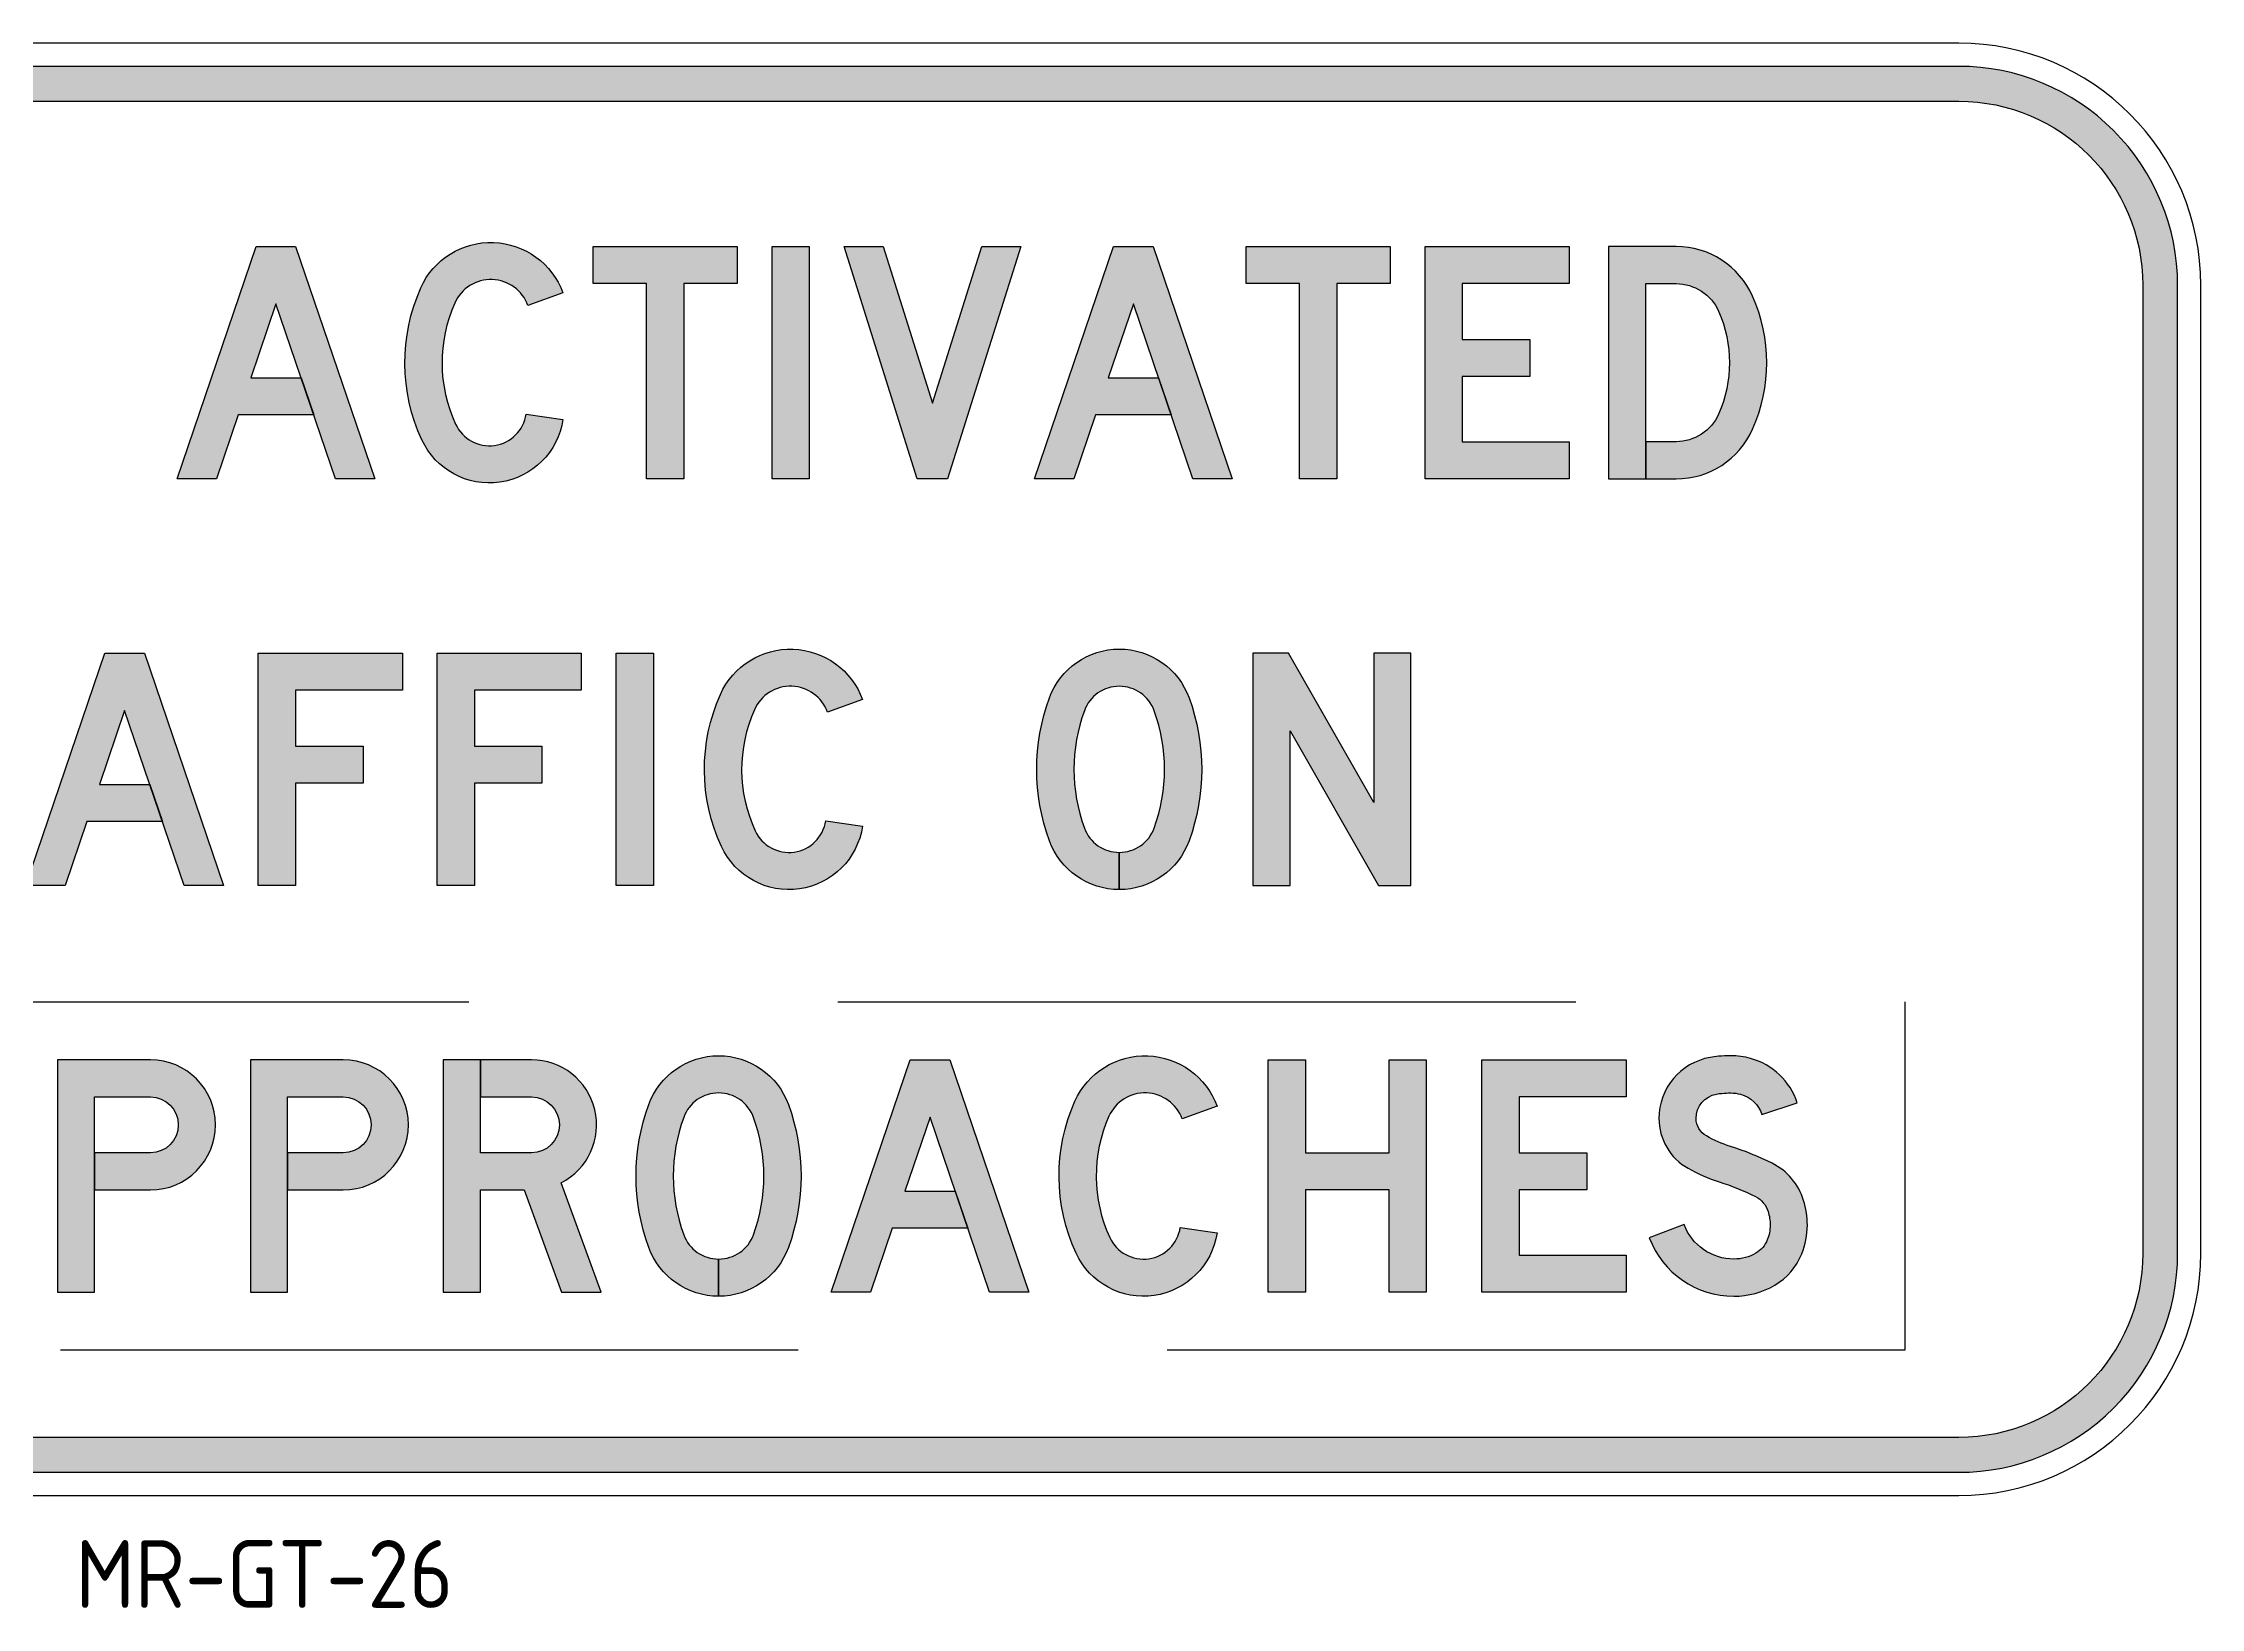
# Model space of a CAD drawing. Header units: millimetres. Extents: x 900 to 1100, y 105 to 186.
# Drawn here: x 988.6 to 1100, y 104.9 to 185.7 of the extents above; entities that cross this region are included whole.
import ezdxf
from ezdxf.enums import TextEntityAlignment as Align

# ---------------------------------------------------------------- set-up
doc = ezdxf.new("R2010")
doc.units = ezdxf.units.MM
doc.linetypes.add('DASHED', pattern=[19.049999999999997, 12.7, -6.35])
doc.layers.add('DIM', color=1, linetype='Continuous')
doc.layers.add('GSBWFILL', color=3, linetype='Continuous', lineweight=0)
doc.layers.add('GSDIMS', color=1, linetype='Continuous', lineweight=0)
doc.styles.add('T35', font='isocp2.shx', dxfattribs={"height": 3.5})
doc.styles.add('TSText', font='isocp2.shx')

# ---------------------------------------------------------------- blocks, each defined once
blk = doc.blocks.new('*U54')
at = {"layer": 'GSBWFILL', "transparency": 33554687}
blk.add_hatch(color=256, dxfattribs=at).paths.add_polyline_path([(-874.8199999999997, -363), (875, -363, 0.414213562373095), (988, -250), (988, 250, 0.414213562373095), (875, 363), (-875, 363, 0.414213562373095), (-988, 250), (-988, -250, 0.414213562373095), (-875, -363), (-875, -345, -0.414213562373095), (-970, -250), (-970, 250, -0.414213562373095), (-875, 345), (875, 345, -0.414213562373095), (970, 250), (970, -250, -0.414213562373095), (875, -345), (-874.8199999999997, -345)])
at = {"layer": 'GSBWFILL', "linetype": 'Continuous', "transparency": 33554687}
for points in [[(-875, -375), (875, -375, 0.414213562373095), (1000, -250), (1000, 250, 0.414213562373095), (875, 375), (-875, 375, 0.414213562373095), (-1000, 250), (-1000, -250, 0.414213562373095), (-875, -375)], [(-874.8199999999997, -363), (875, -363, 0.414213562373095), (988, -250), (988, 250, 0.414213562373095), (875, 363), (-875, 363, 0.414213562373095), (-988, 250), (-988, -250, 0.414213562373095), (-875, -363), (-875, -345, -0.414213562373095), (-970, -250), (-970, 250, -0.414213562373095), (-875, 345), (875, 345, -0.414213562373095), (970, 250), (970, -250, -0.414213562373095), (875, -345), (-874.8199999999997, -345), (-874.8199999999997, -363)]]:
    blk.add_lwpolyline(points, format="xyb", close=True, dxfattribs=at).dxf.unprotected_set("ltscale", 0)
at = {"layer": 'GSBWFILL', "color": 250, "transparency": 33554687, "style": 'TSText'}
for s in ['levels:GSCOLORFILL|GSBWFILL|GSOUTLINE', 'chevronShoulderRadius:300.000', 'constructPanels:900|600|450', 'panelBorderRadius:300.000', 'panelStyle:MR-GT-26.ssm', 'chevronTipRadius:300.000', 'constructPanelMode:0', 'panelRoundCorners:0', 'panelStation:none', 'panelHeightLock:1', 'panelWidthLock:1', 'heightRounding:2', 'legendMaterial:0', 'panelName:name', 'widthRounding:2', 'panelStandard:1', 'panelMounting:1', 'panelMaterial:0', 'panelQuantity:1', 'marginAlign:9', 'panelShape:0', 'panelSizes:', 'version:2']:
    blk.add_text(s, height=0.001, dxfattribs=at).set_placement((0, 374.998), align=Align.CENTER)
blk = doc.blocks.new('*U44')
at = {"layer": 'GSBWFILL', "linetype": 'Continuous'}
blk.add_hatch(color=256, dxfattribs=at).paths.add_polyline_path([(0, 0), (68, 200), (102, 200), (170, 0), (136.2009704281322, 0), (85, 150.5910894945062), (63.37275643622598, 86.9815496010532), (106.6166813670329, 86.9815496010532), (117.4966813670329, 54.9815496010532), (52.49275643622593, 54.9815496010532), (33.79902957186789, 0)])
at = {"layer": 'GSBWFILL'}
blk.add_lwpolyline([(0, 0), (68, 200), (102, 200), (170, 0), (136.2009704281322, 0), (85, 150.5910894945062), (63.37275643622598, 86.9815496010532), (106.6166813670329, 86.9815496010532), (117.4966813670329, 54.9815496010532), (52.49275643622593, 54.9815496010532), (33.79902957186789, 0)], close=True, dxfattribs=at)
blk = doc.blocks.new('*U45')
at = {"layer": 'GSBWFILL', "linetype": 'Continuous'}
blk.add_hatch(color=256, dxfattribs=at).paths.add_polyline_path([(0, 200), (0, 0), (32, 0), (32, 168), (80, 168, -1), (79.99999999999999, 120), (32.00999999999999, 120), (32.00999999999999, 87.99999999999999), (79.99999999999999, 88, 1), (80, 200)])
at = {"layer": 'GSBWFILL'}
blk.add_lwpolyline([(32, 168), (80, 168, -0.9999999999999999), (80, 120), (32.00999999999999, 120), (32.00999999999999, 87.99999999999999), (80, 88, 0.9999999999999997), (80, 200), (0, 200), (0, 0), (32, 0)], format="xyb", close=True, dxfattribs=at)
blk = doc.blocks.new('*U46')
at = {"layer": 'GSBWFILL', "linetype": 'Continuous'}
blk.add_hatch(color=256, dxfattribs=at).paths.add_polyline_path([(0, 200), (0, 0), (32, 0), (32, 168), (80, 168, -1), (79.99999999999999, 120), (32.00999999999999, 120), (32.00999999999999, 87.99999999999999), (79.99999999999999, 88, 1), (80, 200)])
at = {"layer": 'GSBWFILL'}
blk.add_lwpolyline([(32, 168), (80, 168, -0.9999999999999999), (80, 120), (32.00999999999999, 120), (32.00999999999999, 87.99999999999999), (80, 88, 0.9999999999999997), (80, 200), (0, 200), (0, 0), (32, 0)], format="xyb", close=True, dxfattribs=at)
blk = doc.blocks.new('*U47')
at = {"layer": 'GSBWFILL'}
h = blk.add_hatch(color=256, dxfattribs=at)
edge = h.paths.add_edge_path()
edge.add_line((32.005, 200.0000000000001), (32.005, 168))
edge.add_line((32.005, 168), (75.95926078043158, 168))
edge.add_arc((75.95926078043156, 144), 24, -90, 90, ccw=False)
edge.add_line((75.95926078043158, 120), (32, 120))
edge.add_line((32, 120), (32, 200.0000000000001))
edge.add_line((32, 200.0000000000001), (0, 200.0000000000001))
edge.add_line((0, 200.0000000000001), (0, 0))
edge.add_line((0, 0), (32, 0))
edge.add_line((32, 0), (32, 87.99999999999999))
edge.add_line((32, 87.99999999999999), (69.56177767763825, 87.99999999999989))
edge.add_line((69.56177767763825, 87.99999999999989), (101.9068749928872, -1.13686837721616e-13))
edge.add_line((101.9068749928872, -1.13686837721616e-13), (136.0000005012898, 0))
edge.add_line((136.0000005012898, 0), (101.4069289715749, 94.11597266024452))
edge.add_arc((75.95926078043153, 144), 56.00000000000001, 297.0277924266878, 449.9999999999999)
edge.add_line((75.95926078043158, 200), (32.005, 200.0000000000001))
blk.add_lwpolyline([(32.005, 200.0000000000001), (32.005, 168), (75.95926078043158, 168, -0.9999999999999997), (75.95926078043158, 120), (32, 120), (32, 200.0000000000001), (0, 200.0000000000001), (0, 0), (32, 0), (32, 87.99999999999999), (69.56177767763825, 87.99999999999989), (101.9068749928872, -1.13686837721616e-13), (136.0000005012898, 0), (101.4069289715749, 94.11597266024452, 0.7881398215037695), (75.95926078043158, 200)], format="xyb", close=True, dxfattribs=at)
blk = doc.blocks.new('*U48')
at = {"layer": 'GSBWFILL', "linetype": 'Continuous'}
blk.add_hatch(color=256, dxfattribs=at).paths.add_polyline_path([(10.8974677644866, 161.4928538138885, 0.177215189873418), (10.89746776448655, 38.50714618611153, 0.3148253933391206), (71, -3.499999999999993), (71, 28.5, -0.3148253933391204), (40.9487338822433, 49.50357309305578, -0.1772151898734181), (40.94873388224336, 150.4964269069443, -0.6989247311827949), (101.0512661177567, 150.4964269069442, -0.177215189873418), (101.0512661177567, 49.50357309305575, -0.3147395270879065), (71.00999999999999, 28.50000156250005), (71.00999999999999, -3.499999218749977, 0.3147824596861237), (131.1025322355135, 38.5071461861116, 0.1772151898734178), (131.1025322355134, 161.4928538138885, 0.6989247311827947)])
at = {"layer": 'GSBWFILL'}
blk.add_lwpolyline([(71, -3.499999999999986, -0.3148253933391205), (10.89746776448658, 38.50714618611153, -0.1772151898734181), (10.89746776448658, 161.4928538138885, -0.6989247311827952), (131.1025322355134, 161.4928538138885, -0.1772151898734181), (131.1025322355134, 38.50714618611148, -0.3147824596861233), (71.00999999999999, -3.499999218749981), (71.00999999999999, 28.50000156250004, 0.3147395270879066), (101.0512661177567, 49.50357309305574, 0.1772151898734181), (101.0512661177567, 150.4964269069443, 0.6989247311827952), (40.94873388224335, 150.4964269069442, 0.1772151898734181), (40.94873388224329, 49.50357309305576, 0.3148253933391204), (71, 28.5)], format="xyb", close=True, dxfattribs=at)
blk = doc.blocks.new('*U49')
at = {"layer": 'GSBWFILL', "linetype": 'Continuous'}
blk.add_hatch(color=256, dxfattribs=at).paths.add_polyline_path([(0, 0), (68, 200), (102, 200), (170, 0), (136.2009704281322, 0), (85, 150.5910894945062), (63.37275643622598, 86.9815496010532), (106.6166813670329, 86.9815496010532), (117.4966813670329, 54.9815496010532), (52.49275643622593, 54.9815496010532), (33.79902957186789, 0)])
at = {"layer": 'GSBWFILL'}
blk.add_lwpolyline([(0, 0), (68, 200), (102, 200), (170, 0), (136.2009704281322, 0), (85, 150.5910894945062), (63.37275643622598, 86.9815496010532), (106.6166813670329, 86.9815496010532), (117.4966813670329, 54.9815496010532), (52.49275643622593, 54.9815496010532), (33.79902957186789, 0)], close=True, dxfattribs=at)
blk = doc.blocks.new('*U50')
at = {"layer": 'GSBWFILL', "linetype": 'Continuous'}
blk.add_hatch(color=256, dxfattribs=at).paths.add_polyline_path([(13.72124205111108, 164.4021739130435, 0.2166768782576797), (14.62675417347889, 33.60638297872346, 0.7444135620073872), (136, 51.04683606026732), (104.3509964946425, 55.77341803013366, -0.7444135620073867), (43.66437358138194, 47.05319148936167, -0.2166768782576799), (42.94225631924041, 151.3586956521739, -0.6740116141040629), (105.934343747456, 149.1418350505327), (136, 160.0988562745634, 0.6740116141040616)])
at = {"layer": 'GSBWFILL'}
blk.add_lwpolyline([(136, 51.04683606026732, -0.744413562007387), (14.6267541734789, 33.60638297872336, -0.2166768782576799), (13.72124205111101, 164.4021739130435, -0.674011614104063), (136, 160.0988562745634), (105.934343747456, 149.1418350505327, 0.6740116141040626), (42.94225631924041, 151.3586956521739, 0.21667687825768), (43.66437358138194, 47.05319148936167, 0.744413562007387), (104.3509964946425, 55.77341803013366)], format="xyb", close=True, dxfattribs=at)
blk = doc.blocks.new('*U51')
at = {"layer": 'GSBWFILL', "linetype": 'Continuous'}
blk.add_hatch(color=256, dxfattribs=at).paths.add_polyline_path([(0, 0), (32, 0), (32, 88), (104, 88), (104, 0), (136, 0), (136, 200), (104, 200), (104, 120), (32, 120), (32, 200), (0, 200)])
at = {"layer": 'GSBWFILL'}
blk.add_lwpolyline([(0, 200), (32, 200), (32, 120), (104, 120), (104, 200), (136, 200), (136, 0), (104, 0), (104, 88), (32, 88), (32, 0), (0, 0)], close=True, dxfattribs=at)
blk = doc.blocks.new('*U52')
at = {"layer": 'GSBWFILL', "linetype": 'Continuous'}
blk.add_hatch(color=256, dxfattribs=at).paths.add_polyline_path([(124, 168), (32, 168), (32, 120), (90.15557582658448, 120), (90.15557582658454, 88), (32, 88), (32, 32), (124, 32), (124, 0), (0, 0), (0, 200), (124, 200)])
at = {"layer": 'GSBWFILL'}
blk.add_lwpolyline([(124, 168), (32, 168), (32, 120), (90.15557582658448, 120), (90.15557582658454, 88), (32, 88), (32, 32), (124, 32), (124, 0), (0, 0), (0, 200), (124, 200)], close=True, dxfattribs=at)
blk = doc.blocks.new('*U53')
at = {"layer": 'GSBWFILL'}
h = blk.add_hatch(color=256, dxfattribs=at)
edge = h.paths.add_edge_path()
edge.add_arc((70.1138021978752, 139.8349602439575), 31.66503975604246, 74.46761882983742, 89.99999999999937, ccw=False)
edge.add_arc((71.36961921618118, 144.3533723390851), 26.97535701145702, 18.43416843661788, 74.46761882983628, ccw=False)
edge.add_line((96.96080605563552, 152.8833806652067), (127.318809418287, 163.002255693254))
edge.add_arc((71.36961921618013, 144.353372339084), 58.97535701145839, 18.43416843661881, 74.46761882983712)
edge.add_arc((70.11380219787513, 139.8349602439581), 63.66503975604186, 74.46761882983803, 90.00000000000006)
edge.add_arc((70.11380219787479, 87.17811100693719), 116.3218889930628, 89.99999999999987, 95.20208452342816)
edge.add_arc((67.43430500120193, 116.6089654807103), 86.76931042056951, 95.20208452342852, 100.0660043927368)
edge.add_arc((61.58281260194144, 149.5723280011554), 53.29061223869738, 100.0660043927364, 179.9999999999999)
edge.add_arc((57.59622376642022, 149.5723280011556), 49.30402340317619, 180.0000000000001, 240.52539161732)
edge.add_arc((102.7723739602681, 229.5035335058323), 141.1184131237857, 240.5253916173195, 252.4229875600029)
edge.add_arc((-5.154268137836397, -111.1985611304839), 216.2694397253923, 63.49479254048009, 72.42298756000332, ccw=False)
edge.add_arc((81.8551508929528, 63.27562188433962), 21.30308483623306, 17.092358613637998, 63.49479254048009, ccw=False)
edge.add_arc((63.63858117502647, 57.67413260573667), 40.36141882497338, -1.1368683772161603e-13, 17.092358613637487, ccw=False)
edge.add_arc((69.91031519401423, 57.67413260573653), 34.08968480598563, -21.835978028378975, 1.1368683772161603e-13, ccw=False)
edge.add_arc((80.10296240503372, 53.58993848622089), 23.1092158372125, 300.4201037662424, 338.16402197162085, ccw=False)
edge.add_arc((72.8177436446915, 65.99731672222809), 37.49731672222812, 270.00000000000006, 300.4201037662424, ccw=False)
edge.add_arc((72.81774364469152, 74.31938926379087), 45.8193892637909, 200.6540005308844, 270.00000000000006, ccw=False)
edge.add_line((29.94328044301864, 58.15780401743604), (-1.13686837721616e-13, 46.87064510517077))
edge.add_arc((72.81774364469149, 74.31938926379078), 77.81938926379081, 200.6540005308842, 269.9999999999999)
edge.add_arc((72.81774364469143, 65.9973167222284), 69.49731672222843, 269.9999999999999, 300.4201037662422)
edge.add_arc((80.10296240503381, 53.58993848622085), 55.10921583721243, 300.4201037662423, 338.1640219716208)
edge.add_arc((69.91031519401425, 57.67413260573646), 66.08968480598561, 338.1640219716209, 360.0000000000001)
edge.add_arc((63.63858117502667, 57.67413260573663), 72.36141882497319, 359.9999999999999, 377.0923586136376)
edge.add_arc((81.85515089295305, 63.2756218843399), 53.30308483623273, 17.09235861363743, 63.49479254047981)
edge.add_arc((-5.154268137833228, -111.198561130476), 248.2694397253839, 63.49479254047989, 72.4229875600031)
edge.add_arc((102.7723739602719, 229.5035335058409), 109.118413123795, 240.5253916173198, 252.4229875600031, ccw=False)
edge.add_arc((57.59622376642032, 149.5723280011554), 17.30402340317604, 179.9999999999995, 240.5253916173191, ccw=False)
edge.add_arc((61.58281260194153, 149.5723280011556), 21.29061223869724, 100.06600439273649, 180.0000000000001, ccw=False)
edge.add_arc((67.4343050012016, 116.6089654807101), 54.76931042056966, 95.20208452342831, 100.06600439273649, ccw=False)
edge.add_arc((70.11380219787529, 87.17811100693228), 84.32188899306769, 89.99999999999977, 95.20208452342808, ccw=False)
blk.add_lwpolyline([(70.11380219787551, 171.5, -0.06787675261042452), (78.59315953967004, 170.3435695505434, -0.2494830365654269), (96.96080605563552, 152.8833806652067), (127.318809418287, 163.002255693254, 0.2494830365654264), (87.16221351932367, 201.1749061075884, 0.06787675261042452), (70.11380219787506, 203.5, 0.02270227471950201), (59.56703468978421, 203.0208818389779, 0.02122604096759155), (52.26854324855614, 202.0426409332105, 0.3636441175402912), (8.292200363244035, 149.5723280011555, 0.2704077510795036), (33.33678063119186, 106.6495351923277, 0.0519597405227712), (60.15638590907119, 94.97367033413467, -0.03897631886995447), (91.3622734742722, 82.33962051430993, -0.2052815878054308), (102.2173258005501, 69.53687228439209, -0.07471806484743376), (103.9999999999999, 57.67413260573662, -0.09556678149168694), (101.5541485995273, 44.99444737401317, -0.1661941654668835), (91.80399884476228, 33.66202833871628, -0.1335177693873042), (72.81774364469155, 28.49999999999997, -0.3121642975364797), (29.94328044301864, 58.15780401743604), (-1.13686837721616e-13, 46.87064510517077, 0.3121642975364798), (72.81774364469138, -3.500000000000028, 0.1335177693873042), (108.0067626559154, 6.067274401056522, 0.1661941654668837), (131.2582269663246, 33.09202205901265, 0.09556678149168694), (135.9999999999999, 57.67413260573656, 0.07471806484743371), (132.8039568942248, 78.94208351750389, 0.2052815878054319), (105.6432062565886, 110.9762222482267, 0.03897631886995447), (69.8199839289999, 125.4796512773732, -0.05195974052277098), (49.08199018496825, 134.5078979602233, -0.2704077510795024), (40.29220036324429, 149.5723280011556, -0.3636441175402912), (57.86158500182572, 170.5352150791966, -0.02122604096759155), (62.46843668024738, 171.1526866203946, -0.02270227471950201)], format="xyb", close=True, dxfattribs=at)
blk = doc.blocks.new('*U43')
at = {"layer": 'GSBWFILL', "color": 28, "yscale": 0.6}
for name, p, xscale, zscale in [('*U44', (0, 0), 0.6, 0.6), ('*U45', (120, 0), 0.6, 0.6), ('*U46', (219.6, 0), 0.6, 0.6), ('*U47', (319.2, 0), 0.5999999977884276, 0.5999999977884276), ('*U48', (418.8000000000001, 0), 0.6, 0.6), ('*U49', (519.6, 0), 0.6, 0.6), ('*U50', (637.1999999999999, 0), 0.6, 0.6), ('*U51', (745.1999999999999, 0), 0.6, 0.6), ('*U52', (855.6, 0), 0.6, 0.6), ('*U53', (942.0000000000001, 0), 0.6, 0.6)]:
    blk.add_blockref(name, p, dxfattribs=dict(at, xscale=xscale, zscale=zscale))
blk = doc.blocks.new('*U36')
at = {"layer": 'GSBWFILL'}
blk.add_blockref('*U43', (-226.8000000000001, 0), dxfattribs=at)
blk = doc.blocks.new('*U12')
at = {"layer": 'GSBWFILL', "linetype": 'Continuous'}
blk.add_hatch(color=256, dxfattribs=at).paths.add_polyline_path([(0, 0), (68, 200), (102, 200), (170, 0), (136.2009704281322, 0), (85, 150.5910894945062), (63.37275643622598, 86.9815496010532), (106.6166813670329, 86.9815496010532), (117.4966813670329, 54.9815496010532), (52.49275643622593, 54.9815496010532), (33.79902957186789, 0)])
at = {"layer": 'GSBWFILL'}
blk.add_lwpolyline([(0, 0), (68, 200), (102, 200), (170, 0), (136.2009704281322, 0), (85, 150.5910894945062), (63.37275643622598, 86.9815496010532), (106.6166813670329, 86.9815496010532), (117.4966813670329, 54.9815496010532), (52.49275643622593, 54.9815496010532), (33.79902957186789, 0)], close=True, dxfattribs=at)
blk = doc.blocks.new('*U13')
at = {"layer": 'GSBWFILL', "linetype": 'Continuous'}
blk.add_hatch(color=256, dxfattribs=at).paths.add_polyline_path([(13.72124205111108, 164.4021739130435, 0.2166768782576797), (14.62675417347889, 33.60638297872346, 0.7444135620073872), (136, 51.04683606026732), (104.3509964946425, 55.77341803013366, -0.7444135620073867), (43.66437358138194, 47.05319148936167, -0.2166768782576799), (42.94225631924041, 151.3586956521739, -0.6740116141040629), (105.934343747456, 149.1418350505327), (136, 160.0988562745634, 0.6740116141040616)])
at = {"layer": 'GSBWFILL'}
blk.add_lwpolyline([(136, 51.04683606026732, -0.744413562007387), (14.6267541734789, 33.60638297872336, -0.2166768782576799), (13.72124205111101, 164.4021739130435, -0.674011614104063), (136, 160.0988562745634), (105.934343747456, 149.1418350505327, 0.6740116141040626), (42.94225631924041, 151.3586956521739, 0.21667687825768), (43.66437358138194, 47.05319148936167, 0.744413562007387), (104.3509964946425, 55.77341803013366)], format="xyb", close=True, dxfattribs=at)
blk = doc.blocks.new('*U14')
at = {"layer": 'GSBWFILL', "linetype": 'Continuous'}
blk.add_hatch(color=256, dxfattribs=at).paths.add_polyline_path([(124, 200), (124, 168), (78, 168), (78, 0), (46, 0), (46, 168), (0, 168), (0, 200)])
at = {"layer": 'GSBWFILL'}
blk.add_lwpolyline([(124, 200), (124, 168), (78, 168), (78, 0), (46, 0), (46, 168), (0, 168), (0, 200)], close=True, dxfattribs=at)
blk = doc.blocks.new('*U15')
at = {"layer": 'GSBWFILL', "linetype": 'Continuous'}
blk.add_hatch(color=256, dxfattribs=at).paths.add_polyline_path([(0, 200), (32, 200), (32, 0), (0, 0)])
at = {"layer": 'GSBWFILL'}
blk.add_lwpolyline([(0, 200), (32, 200), (32, 0), (0, 0)], close=True, dxfattribs=at)
blk = doc.blocks.new('*U16')
at = {"layer": 'GSBWFILL', "linetype": 'Continuous'}
blk.add_hatch(color=256, dxfattribs=at).paths.add_polyline_path([(33.55005812215529, 199.9999999999999), (76, 65.23827975287402), (118.4499418778447, 200), (152, 200), (89, 0), (63, 0), (0, 199.9999999999999)])
at = {"layer": 'GSBWFILL'}
blk.add_lwpolyline([(33.55005812215529, 199.9999999999999), (76, 65.23827975287402), (118.4499418778447, 200), (152, 200), (89, 0), (63, 0), (0, 199.9999999999999)], close=True, dxfattribs=at)
blk = doc.blocks.new('*U17')
at = {"layer": 'GSBWFILL', "linetype": 'Continuous'}
blk.add_hatch(color=256, dxfattribs=at).paths.add_polyline_path([(0, 0), (68, 200), (102, 200), (170, 0), (136.2009704281322, 0), (85, 150.5910894945062), (63.37275643622598, 86.9815496010532), (106.6166813670329, 86.9815496010532), (117.4966813670329, 54.9815496010532), (52.49275643622593, 54.9815496010532), (33.79902957186789, 0)])
at = {"layer": 'GSBWFILL'}
blk.add_lwpolyline([(0, 0), (68, 200), (102, 200), (170, 0), (136.2009704281322, 0), (85, 150.5910894945062), (63.37275643622598, 86.9815496010532), (106.6166813670329, 86.9815496010532), (117.4966813670329, 54.9815496010532), (52.49275643622593, 54.9815496010532), (33.79902957186789, 0)], close=True, dxfattribs=at)
blk = doc.blocks.new('*U18')
at = {"layer": 'GSBWFILL', "linetype": 'Continuous'}
blk.add_hatch(color=256, dxfattribs=at).paths.add_polyline_path([(124, 200), (124, 168), (78, 168), (78, 0), (46, 0), (46, 168), (0, 168), (0, 200)])
at = {"layer": 'GSBWFILL'}
blk.add_lwpolyline([(124, 200), (124, 168), (78, 168), (78, 0), (46, 0), (46, 168), (0, 168), (0, 200)], close=True, dxfattribs=at)
blk = doc.blocks.new('*U19')
at = {"layer": 'GSBWFILL', "linetype": 'Continuous'}
blk.add_hatch(color=256, dxfattribs=at).paths.add_polyline_path([(124, 168), (32, 168), (32, 120), (90.15557582658448, 120), (90.15557582658454, 88), (32, 88), (32, 32), (124, 32), (124, 0), (0, 0), (0, 200), (124, 200)])
at = {"layer": 'GSBWFILL'}
blk.add_lwpolyline([(124, 168), (32, 168), (32, 120), (90.15557582658448, 120), (90.15557582658454, 88), (32, 88), (32, 32), (124, 32), (124, 0), (0, 0), (0, 200), (124, 200)], close=True, dxfattribs=at)
blk = doc.blocks.new('*U20')
at = {"layer": 'GSBWFILL', "linetype": 'Continuous'}
blk.add_hatch(color=256, dxfattribs=at).paths.add_polyline_path([(0, 0), (32, 0), (32, 168), (58.06346010171023, 168, -0.2964931262111151), (94.62198769690465, 144.2318840579709, -0.212019282081777), (94.62198769690458, 55.76811594202892, -0.2964931262111143), (58.06346010171029, 32), (32.00999999999999, 31.99999999999999), (32.00999999999999, 0), (58.06346010171028, 0, 0.2964931262111141), (123.8688097730599, 42.78260869565198, 0.2120192820817773), (123.8688097730601, 157.2173913043477, 0.2964931262111152), (58.06346010171021, 200), (0, 200)])
at = {"layer": 'GSBWFILL'}
blk.add_lwpolyline([(32.00999999999999, 31.99999999999999), (32.00999999999999, 0), (58.06346010171023, 0, 0.2964931262111147), (123.86880977306, 42.78260869565205, 0.2120192820817774), (123.8688097730601, 157.2173913043478, 0.2964931262111148), (58.06346010171023, 200), (0, 200), (0, 0), (32, 0), (32, 168), (58.06346010171023, 168, -0.2964931262111147), (94.62198769690463, 144.231884057971, -0.2120192820817771), (94.62198769690457, 55.76811594202893, -0.2964931262111147), (58.06346010171023, 32)], format="xyb", close=True, dxfattribs=at)
blk = doc.blocks.new('*U11')
at = {"layer": 'GSBWFILL', "color": 28}
for name, p, xscale, yscale, zscale in [('*U12', (0, 0), 0.6, 0.6, 0.6), ('*U13', (117.6, 0), 0.6, 0.6, 0.6), ('*U14', (214.8000000000001, 0), 0.6, 0.6, 0.6), ('*U15', (307.2000000000002, 0), 0.6, 0.6, 0.6), ('*U16', (344.4000000000002, 0), 0.6, 0.6, 0.6), ('*U17', (442.8000000000001, 0), 0.6, 0.6, 0.6), ('*U18', (551.9999999999999, 0), 0.6, 0.6, 0.6), ('*U19', (644.4, 0), 0.6, 0.6, 0.6), ('*U20', (739.2000000000002, 0), 0.5999999999999989, 0.5999999999999989, 0.5999999999999989)]:
    blk.add_blockref(name, p, dxfattribs=dict(at, xscale=xscale, yscale=yscale, zscale=zscale))
blk = doc.blocks.new('*U2')
at = {"layer": 'GSBWFILL'}
blk.add_blockref('*U11', (-44.99999999999989, 0), dxfattribs=at)
blk = doc.blocks.new('*U26')
at = {"layer": 'GSBWFILL', "linetype": 'Continuous'}
blk.add_hatch(color=256, dxfattribs=at).paths.add_polyline_path([(124, 200), (124, 168), (78, 168), (78, 0), (46, 0), (46, 168), (0, 168), (0, 200)])
at = {"layer": 'GSBWFILL'}
blk.add_lwpolyline([(124, 200), (124, 168), (78, 168), (78, 0), (46, 0), (46, 168), (0, 168), (0, 200)], close=True, dxfattribs=at)
blk = doc.blocks.new('*U27')
at = {"layer": 'GSBWFILL'}
h = blk.add_hatch(color=256, dxfattribs=at)
edge = h.paths.add_edge_path()
edge.add_line((32.005, 200.0000000000001), (32.005, 168))
edge.add_line((32.005, 168), (75.95926078043158, 168))
edge.add_arc((75.95926078043156, 144), 24, -90, 90, ccw=False)
edge.add_line((75.95926078043158, 120), (32, 120))
edge.add_line((32, 120), (32, 200.0000000000001))
edge.add_line((32, 200.0000000000001), (0, 200.0000000000001))
edge.add_line((0, 200.0000000000001), (0, 0))
edge.add_line((0, 0), (32, 0))
edge.add_line((32, 0), (32, 87.99999999999999))
edge.add_line((32, 87.99999999999999), (69.56177767763825, 87.99999999999989))
edge.add_line((69.56177767763825, 87.99999999999989), (101.9068749928872, -1.13686837721616e-13))
edge.add_line((101.9068749928872, -1.13686837721616e-13), (136.0000005012898, 0))
edge.add_line((136.0000005012898, 0), (101.4069289715749, 94.11597266024452))
edge.add_arc((75.95926078043153, 144), 56.00000000000001, 297.0277924266878, 449.9999999999999)
edge.add_line((75.95926078043158, 200), (32.005, 200.0000000000001))
blk.add_lwpolyline([(32.005, 200.0000000000001), (32.005, 168), (75.95926078043158, 168, -0.9999999999999997), (75.95926078043158, 120), (32, 120), (32, 200.0000000000001), (0, 200.0000000000001), (0, 0), (32, 0), (32, 87.99999999999999), (69.56177767763825, 87.99999999999989), (101.9068749928872, -1.13686837721616e-13), (136.0000005012898, 0), (101.4069289715749, 94.11597266024452, 0.7881398215037695), (75.95926078043158, 200)], format="xyb", close=True, dxfattribs=at)
blk = doc.blocks.new('*U28')
at = {"layer": 'GSBWFILL', "linetype": 'Continuous'}
blk.add_hatch(color=256, dxfattribs=at).paths.add_polyline_path([(0, 0), (68, 200), (102, 200), (170, 0), (136.2009704281322, 0), (85, 150.5910894945062), (63.37275643622598, 86.9815496010532), (106.6166813670329, 86.9815496010532), (117.4966813670329, 54.9815496010532), (52.49275643622593, 54.9815496010532), (33.79902957186789, 0)])
at = {"layer": 'GSBWFILL'}
blk.add_lwpolyline([(0, 0), (68, 200), (102, 200), (170, 0), (136.2009704281322, 0), (85, 150.5910894945062), (63.37275643622598, 86.9815496010532), (106.6166813670329, 86.9815496010532), (117.4966813670329, 54.9815496010532), (52.49275643622593, 54.9815496010532), (33.79902957186789, 0)], close=True, dxfattribs=at)
blk = doc.blocks.new('*U29')
at = {"layer": 'GSBWFILL', "linetype": 'Continuous'}
blk.add_hatch(color=256, dxfattribs=at).paths.add_polyline_path([(124, 200), (124, 168), (32, 168), (32, 120), (90.15557582658448, 120), (90.15557582658454, 88), (32, 88), (32, 0), (0, 0), (0, 200)])
at = {"layer": 'GSBWFILL'}
blk.add_lwpolyline([(124, 200), (124, 168), (32, 168), (32, 120), (90.15557582658448, 120), (90.15557582658454, 88), (32, 88), (32, 0), (0, 0), (0, 200)], close=True, dxfattribs=at)
blk = doc.blocks.new('*U30')
at = {"layer": 'GSBWFILL', "linetype": 'Continuous'}
blk.add_hatch(color=256, dxfattribs=at).paths.add_polyline_path([(124, 200), (124, 168), (32, 168), (32, 120), (90.15557582658448, 120), (90.15557582658454, 88), (32, 88), (32, 0), (0, 0), (0, 200)])
at = {"layer": 'GSBWFILL'}
blk.add_lwpolyline([(124, 200), (124, 168), (32, 168), (32, 120), (90.15557582658448, 120), (90.15557582658454, 88), (32, 88), (32, 0), (0, 0), (0, 200)], close=True, dxfattribs=at)
blk = doc.blocks.new('*U31')
at = {"layer": 'GSBWFILL', "linetype": 'Continuous'}
blk.add_hatch(color=256, dxfattribs=at).paths.add_polyline_path([(0, 200), (32, 200), (32, 0), (0, 0)])
at = {"layer": 'GSBWFILL'}
blk.add_lwpolyline([(0, 200), (32, 200), (32, 0), (0, 0)], close=True, dxfattribs=at)
blk = doc.blocks.new('*U32')
at = {"layer": 'GSBWFILL', "linetype": 'Continuous'}
blk.add_hatch(color=256, dxfattribs=at).paths.add_polyline_path([(13.72124205111108, 164.4021739130435, 0.2166768782576797), (14.62675417347889, 33.60638297872346, 0.7444135620073872), (136, 51.04683606026732), (104.3509964946425, 55.77341803013366, -0.7444135620073867), (43.66437358138194, 47.05319148936167, -0.2166768782576799), (42.94225631924041, 151.3586956521739, -0.6740116141040629), (105.934343747456, 149.1418350505327), (136, 160.0988562745634, 0.6740116141040616)])
at = {"layer": 'GSBWFILL'}
blk.add_lwpolyline([(136, 51.04683606026732, -0.744413562007387), (14.6267541734789, 33.60638297872336, -0.2166768782576799), (13.72124205111101, 164.4021739130435, -0.674011614104063), (136, 160.0988562745634), (105.934343747456, 149.1418350505327, 0.6740116141040626), (42.94225631924041, 151.3586956521739, 0.21667687825768), (43.66437358138194, 47.05319148936167, 0.744413562007387), (104.3509964946425, 55.77341803013366)], format="xyb", close=True, dxfattribs=at)
blk = doc.blocks.new('*U25')
at = {"layer": 'GSBWFILL', "color": 28, "yscale": 0.6}
for name, p, xscale, zscale in [('*U26', (0, 0), 0.6, 0.6), ('*U27', (92.39999999999998, 0), 0.5999999977884272, 0.5999999977884272), ('*U28', (183.6, 0), 0.6, 0.6), ('*U29', (303.6, 0), 0.6, 0.6), ('*U30', (396, 0), 0.6, 0.6), ('*U31', (488.4, 0), 0.6, 0.6), ('*U32', (534, 0), 0.6, 0.6)]:
    blk.add_blockref(name, p, dxfattribs=dict(at, xscale=xscale, zscale=zscale))
blk = doc.blocks.new('*U34')
at = {"layer": 'GSBWFILL', "linetype": 'Continuous'}
blk.add_hatch(color=256, dxfattribs=at).paths.add_polyline_path([(10.8974677644866, 161.4928538138885, 0.177215189873418), (10.89746776448655, 38.50714618611153, 0.3148253933391206), (71, -3.499999999999993), (71, 28.5, -0.3148253933391204), (40.9487338822433, 49.50357309305578, -0.1772151898734181), (40.94873388224336, 150.4964269069443, -0.6989247311827949), (101.0512661177567, 150.4964269069442, -0.177215189873418), (101.0512661177567, 49.50357309305575, -0.3147395270879065), (71.00999999999999, 28.50000156250005), (71.00999999999999, -3.499999218749977, 0.3147824596861237), (131.1025322355135, 38.5071461861116, 0.1772151898734178), (131.1025322355134, 161.4928538138885, 0.6989247311827947)])
at = {"layer": 'GSBWFILL'}
blk.add_lwpolyline([(71, -3.499999999999986, -0.3148253933391205), (10.89746776448658, 38.50714618611153, -0.1772151898734181), (10.89746776448658, 161.4928538138885, -0.6989247311827952), (131.1025322355134, 161.4928538138885, -0.1772151898734181), (131.1025322355134, 38.50714618611148, -0.3147824596861233), (71.00999999999999, -3.499999218749981), (71.00999999999999, 28.50000156250004, 0.3147395270879066), (101.0512661177567, 49.50357309305574, 0.1772151898734181), (101.0512661177567, 150.4964269069443, 0.6989247311827952), (40.94873388224335, 150.4964269069442, 0.1772151898734181), (40.94873388224329, 49.50357309305576, 0.3148253933391204), (71, 28.5)], format="xyb", close=True, dxfattribs=at)
blk = doc.blocks.new('*U35')
at = {"layer": 'GSBWFILL', "linetype": 'Continuous'}
blk.add_hatch(color=256, dxfattribs=at).paths.add_polyline_path([(31.99999999999998, 133), (108, 0), (136, 0), (136, 200), (104, 200), (104, 71.49806198638842), (30.57032113507903, 200), (0, 200), (0, 0), (32, 0)])
at = {"layer": 'GSBWFILL'}
blk.add_lwpolyline([(136, 0), (136, 200), (104, 200), (104, 71.49806198638845), (30.57032113507904, 200), (0, 200), (0, 0), (32, 0), (32, 133), (108, 0)], close=True, dxfattribs=at)
blk = doc.blocks.new('*U33')
at = {"layer": 'GSBWFILL', "color": 28}
for name, p, xscale, yscale, zscale in [('*U34', (0, 0), 0.5999999999999991, 0.5999999999999991, 0.5999999999999991), ('*U35', (111.6000000000001, 0), 0.6, 0.6, 0.6)]:
    blk.add_blockref(name, p, dxfattribs=dict(at, xscale=xscale, yscale=yscale, zscale=zscale))
blk = doc.blocks.new('*U21')
at = {"layer": 'GSBWFILL'}
for name, p in [('*U25', (-306.6999999999999, 0)), ('*U33', (398.9000000000001, 0))]:
    blk.add_blockref(name, p, dxfattribs=at)

msp = doc.modelspace()

# ---------------------------------------------------------------- linework, layer by layer
at = {"layer": 'GSDIMS', "linetype": 'DASHED', "ltscale": 3}
msp.add_lwpolyline([(915.3199870826323, 136.180790182947), (1084.719987082632, 136.180790182947), (1084.719987082632, 118.180790182947), (915.3199870826323, 118.180790182947)], close=True, dxfattribs=at)

# ---------------------------------------------------------------- block references
at = {"layer": 'GSBWFILL', "xscale": 0.1, "yscale": 0.1, "zscale": 0.1}
for name, p in [('*U54', (999.9999870826323, 148.180790182947)), ('*U2', (999.9999870826323, 163.180790182947)), ('*U21', (999.9999870826323, 142.180790182947)), ('*U36', (999.9999870826323, 121.180790182947))]:
    msp.add_blockref(name, p, dxfattribs=at)

# ---------------------------------------------------------------- texts
at = {"layer": 'DIM', "color": 3, "insert": (1000.00043154683, 108.3807901829471), "char_height": 3.5, "width": 16.42482756211029, "attachment_point": 2, "style": 'T35'}
msp.add_mtext('MR-GT-26', dxfattribs=at)

doc.saveas('drawing.dxf')
